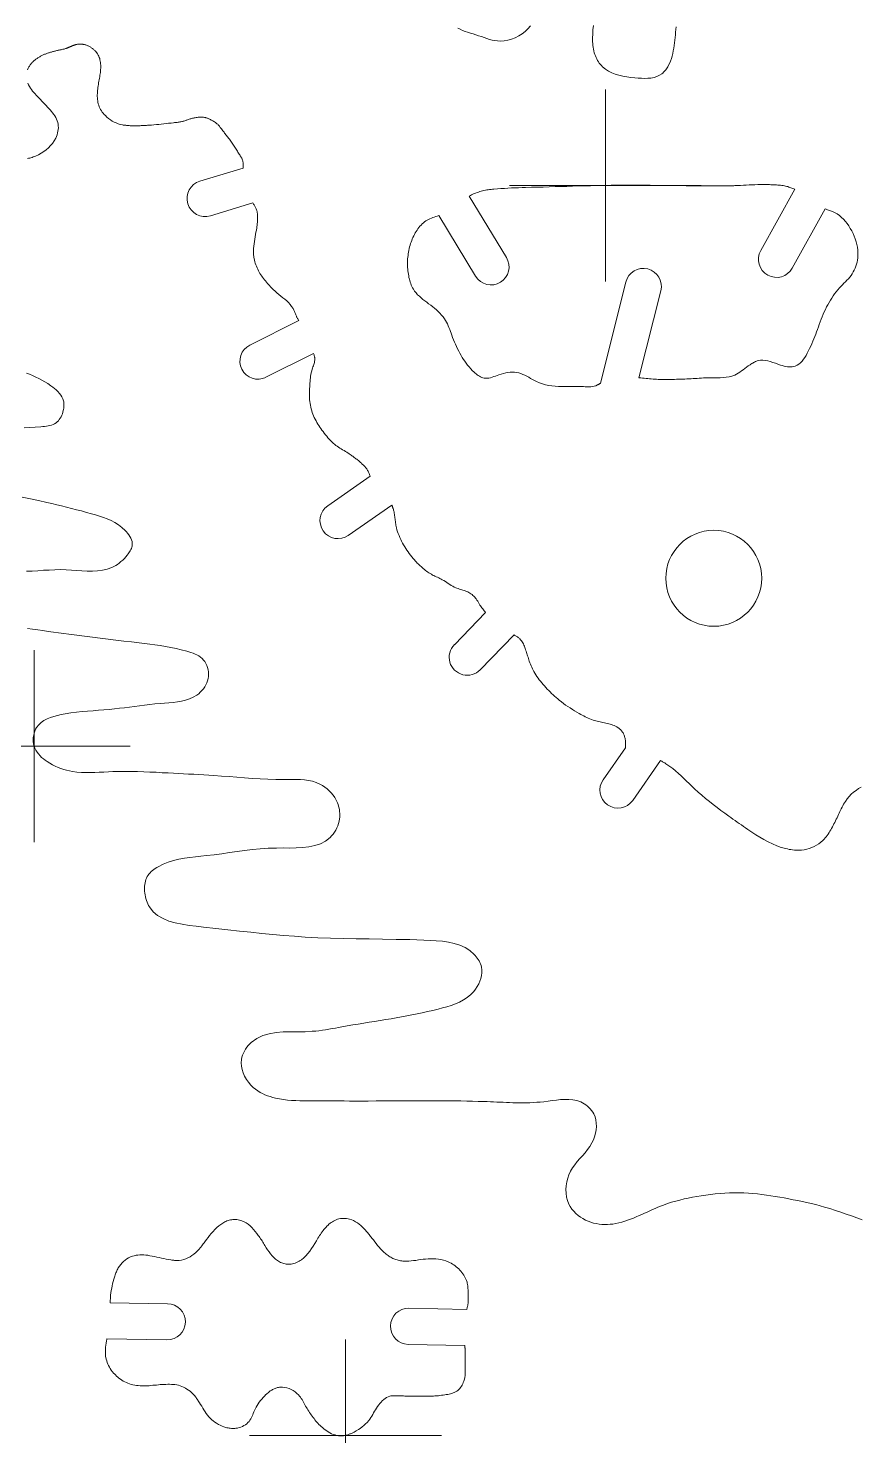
# Model space of a CAD drawing. Header units: millimetres. Extents: x -0.1 to 63, y 0 to 35.
# Drawn here: x 41.88 to 50.53, y 1.01 to 15.68 of the extents above; entities that cross this region are included whole.
import ezdxf

# ---------------------------------------------------------------- set-up
doc = ezdxf.new("R2010")
doc.units = ezdxf.units.MM
doc.header["$MEASUREMENT"] = 0
doc.header["$PDMODE"] = 2
for name, color, linetype, lineweight in [('layout2', 7, 'CONTINUOUS', 0), ('layout3', 7, 'CONTINUOUS', 0), ('screw', 7, 'CONTINUOUS', 0)]:
    doc.layers.add(name, color=color, linetype=linetype, lineweight=lineweight)

msp = doc.modelspace()

# ---------------------------------------------------------------- linework, layer by layer
at = {"layer": 'layout2', "color": 3, "linetype": 'CONTINUOUS'}
for p, q in [((43.666, 14.085), (44.115, 14.221)), ((43.775, 13.726), (44.218, 13.86)), ((44.186, 12.378), (44.696, 12.633)), ((44.354, 12.042), (44.851, 12.291)), ((44.998, 10.703), (45.442, 11.011)), ((45.212, 10.395), (45.666, 10.71)), ((46.318, 9.256), (46.644, 9.59)), ((46.586, 8.993), (46.941, 9.357)), ((47.869, 7.849), (48.101, 8.18)), ((48.177, 7.633), (48.468, 8.049))]:
    msp.add_line(p, q, dxfattribs=at)
for points in [[(47.11, 15.706), (47.085, 15.675), (47.057, 15.647), (47.025, 15.622), (46.99, 15.6), (46.953, 15.581), (46.915, 15.566), (46.876, 15.555), (46.837, 15.549), (46.798, 15.546), (46.769, 15.548), (46.741, 15.551), (46.712, 15.557), (46.684, 15.564), (46.656, 15.573), (46.628, 15.582), (46.6, 15.592), (46.571, 15.602), (46.541, 15.612), (46.513, 15.62), (46.485, 15.629), (46.456, 15.637), (46.429, 15.647), (46.402, 15.657), (46.377, 15.669), (46.354, 15.682)], [(48.629, 15.695), (48.627, 15.667), (48.624, 15.639), (48.622, 15.611), (48.619, 15.583), (48.616, 15.554), (48.613, 15.526), (48.609, 15.499), (48.605, 15.472), (48.6, 15.444), (48.595, 15.417), (48.588, 15.39), (48.58, 15.364), (48.571, 15.338), (48.56, 15.312), (48.548, 15.288), (48.542, 15.277), (48.535, 15.267), (48.529, 15.257), (48.522, 15.247), (48.514, 15.238), (48.506, 15.229), (48.498, 15.221), (48.49, 15.213), (48.481, 15.205), (48.456, 15.189), (48.428, 15.176), (48.399, 15.167), (48.367, 15.161), (48.335, 15.158), (48.302, 15.157), (48.268, 15.158), (48.233, 15.16), (48.199, 15.163), (48.156, 15.168), (48.114, 15.174), (48.073, 15.181), (48.033, 15.19), (47.995, 15.201), (47.958, 15.216), (47.924, 15.233), (47.892, 15.254), (47.863, 15.279), (47.851, 15.291), (47.84, 15.303), (47.829, 15.317), (47.82, 15.331), (47.811, 15.345), (47.802, 15.36), (47.795, 15.375), (47.788, 15.391), (47.782, 15.407), (47.776, 15.425), (47.771, 15.443), (47.767, 15.462), (47.764, 15.481), (47.762, 15.5), (47.76, 15.519), (47.759, 15.538), (47.759, 15.557), (47.759, 15.576), (47.76, 15.62), (47.763, 15.664), (47.768, 15.708)], [(44.218, 13.86), (44.222, 13.854), (44.226, 13.847), (44.231, 13.84), (44.235, 13.834), (44.238, 13.827), (44.242, 13.82), (44.246, 13.813), (44.249, 13.806), (44.252, 13.799), (44.255, 13.789), (44.258, 13.779), (44.261, 13.768), (44.263, 13.758), (44.265, 13.747), (44.266, 13.736), (44.267, 13.725), (44.267, 13.714), (44.267, 13.704), (44.267, 13.692), (44.267, 13.68), (44.266, 13.669), (44.265, 13.657), (44.264, 13.646), (44.263, 13.635), (44.262, 13.623), (44.26, 13.612), (44.258, 13.6), (44.255, 13.577), (44.25, 13.553), (44.246, 13.529), (44.242, 13.505), (44.238, 13.481), (44.234, 13.457), (44.231, 13.433), (44.228, 13.409), (44.226, 13.385), (44.225, 13.373), (44.225, 13.362), (44.225, 13.35), (44.225, 13.338), (44.225, 13.326), (44.226, 13.314), (44.227, 13.303), (44.229, 13.291), (44.231, 13.279), (44.234, 13.263), (44.238, 13.247), (44.243, 13.231), (44.248, 13.215), (44.254, 13.199), (44.261, 13.184), (44.268, 13.168), (44.276, 13.153), (44.284, 13.139), (44.292, 13.125), (44.301, 13.111), (44.31, 13.097), (44.319, 13.084), (44.329, 13.071), (44.339, 13.058), (44.349, 13.046), (44.359, 13.033), (44.369, 13.021), (44.379, 13.009), (44.39, 12.998), (44.4, 12.986), (44.411, 12.975), (44.422, 12.964), (44.433, 12.953), (44.445, 12.943), (44.456, 12.932), (44.468, 12.922), (44.489, 12.905), (44.51, 12.888), (44.53, 12.872), (44.551, 12.855), (44.571, 12.838), (44.589, 12.82), (44.607, 12.801), (44.622, 12.781), (44.636, 12.759), (44.64, 12.751), (44.644, 12.743), (44.647, 12.735), (44.651, 12.727), (44.654, 12.719), (44.658, 12.711), (44.661, 12.702), (44.665, 12.694), (44.668, 12.686), (44.671, 12.68), (44.674, 12.674), (44.677, 12.668), (44.68, 12.662), (44.683, 12.656), (44.687, 12.65), (44.69, 12.645), (44.693, 12.639), (44.696, 12.633)], [(44.851, 12.291), (44.853, 12.284), (44.855, 12.278), (44.856, 12.272), (44.858, 12.266), (44.859, 12.259), (44.861, 12.253), (44.862, 12.247), (44.862, 12.241), (44.863, 12.234), (44.862, 12.222), (44.861, 12.21), (44.859, 12.198), (44.856, 12.186), (44.852, 12.174), (44.848, 12.162), (44.844, 12.15), (44.84, 12.138), (44.836, 12.126), (44.831, 12.108), (44.826, 12.09), (44.823, 12.072), (44.82, 12.054), (44.818, 12.036), (44.816, 12.018), (44.814, 12), (44.813, 11.981), (44.812, 11.963), (44.81, 11.944), (44.809, 11.924), (44.808, 11.905), (44.808, 11.886), (44.808, 11.866), (44.808, 11.847), (44.808, 11.828), (44.809, 11.808), (44.811, 11.789), (44.814, 11.77), (44.817, 11.751), (44.821, 11.732), (44.825, 11.713), (44.831, 11.694), (44.837, 11.676), (44.843, 11.658), (44.85, 11.64), (44.858, 11.622), (44.867, 11.605), (44.876, 11.588), (44.885, 11.572), (44.895, 11.555), (44.905, 11.539), (44.916, 11.523), (44.927, 11.507), (44.938, 11.492), (44.95, 11.476), (44.962, 11.46), (44.974, 11.444), (44.987, 11.428), (45, 11.413), (45.013, 11.397), (45.027, 11.383), (45.041, 11.369), (45.056, 11.355), (45.071, 11.342), (45.084, 11.332), (45.097, 11.323), (45.111, 11.314), (45.125, 11.305), (45.139, 11.296), (45.153, 11.287), (45.168, 11.279), (45.182, 11.27), (45.196, 11.261), (45.205, 11.255), (45.214, 11.25), (45.223, 11.244), (45.232, 11.238), (45.241, 11.232), (45.249, 11.225), (45.258, 11.219), (45.267, 11.213), (45.275, 11.207), (45.284, 11.2), (45.292, 11.194), (45.3, 11.188), (45.308, 11.181), (45.317, 11.175), (45.325, 11.168), (45.333, 11.161), (45.341, 11.154), (45.349, 11.148), (45.355, 11.141), (45.362, 11.135), (45.369, 11.129), (45.375, 11.122), (45.381, 11.116), (45.388, 11.109), (45.393, 11.102), (45.399, 11.095), (45.404, 11.087), (45.409, 11.079), (45.414, 11.071), (45.418, 11.063), (45.423, 11.055), (45.427, 11.046), (45.431, 11.038), (45.434, 11.029), (45.438, 11.02), (45.442, 11.011)], [(45.666, 10.71), (45.668, 10.705), (45.67, 10.7), (45.672, 10.695), (45.674, 10.69), (45.676, 10.685), (45.678, 10.68), (45.68, 10.675), (45.682, 10.669), (45.683, 10.664), (45.685, 10.656), (45.687, 10.648), (45.689, 10.64), (45.691, 10.632), (45.692, 10.624), (45.693, 10.616), (45.694, 10.607), (45.695, 10.599), (45.696, 10.591), (45.698, 10.578), (45.7, 10.565), (45.701, 10.552), (45.703, 10.539), (45.705, 10.526), (45.707, 10.513), (45.709, 10.5), (45.712, 10.487), (45.715, 10.475), (45.72, 10.454), (45.726, 10.433), (45.733, 10.413), (45.741, 10.393), (45.75, 10.373), (45.759, 10.353), (45.768, 10.334), (45.779, 10.315), (45.789, 10.296), (45.8, 10.277), (45.811, 10.259), (45.823, 10.241), (45.835, 10.223), (45.848, 10.205), (45.86, 10.188), (45.874, 10.171), (45.887, 10.155), (45.901, 10.139), (45.909, 10.131), (45.916, 10.123), (45.924, 10.115), (45.931, 10.107), (45.939, 10.099), (45.947, 10.091), (45.955, 10.084), (45.963, 10.076), (45.971, 10.069), (45.982, 10.059), (45.994, 10.049), (46.005, 10.04), (46.017, 10.03), (46.029, 10.021), (46.041, 10.013), (46.053, 10.004), (46.066, 9.996), (46.079, 9.989), (46.091, 9.982), (46.104, 9.976), (46.116, 9.97), (46.129, 9.964), (46.142, 9.958), (46.155, 9.952), (46.167, 9.946), (46.18, 9.94), (46.192, 9.933), (46.208, 9.924), (46.224, 9.914), (46.239, 9.904), (46.254, 9.894), (46.27, 9.884), (46.285, 9.874), (46.301, 9.865), (46.317, 9.856), (46.333, 9.849), (46.345, 9.844), (46.357, 9.84), (46.37, 9.835), (46.382, 9.832), (46.395, 9.828), (46.407, 9.824), (46.42, 9.82), (46.432, 9.816), (46.444, 9.811), (46.457, 9.805), (46.468, 9.799), (46.48, 9.793), (46.491, 9.785), (46.502, 9.778), (46.512, 9.769), (46.522, 9.76), (46.531, 9.751), (46.539, 9.741), (46.544, 9.735), (46.548, 9.728), (46.553, 9.721), (46.557, 9.715), (46.561, 9.708), (46.565, 9.701), (46.569, 9.694), (46.573, 9.687), (46.577, 9.68), (46.583, 9.669), (46.59, 9.659), (46.598, 9.649), (46.605, 9.639), (46.613, 9.629), (46.621, 9.619), (46.628, 9.609), (46.636, 9.6), (46.644, 9.59)], [(46.941, 9.357), (46.948, 9.353), (46.955, 9.349), (46.962, 9.345), (46.969, 9.34), (46.976, 9.336), (46.983, 9.331), (46.989, 9.327), (46.995, 9.322), (47.001, 9.316), (47.009, 9.307), (47.017, 9.297), (47.024, 9.287), (47.031, 9.276), (47.037, 9.264), (47.042, 9.252), (47.048, 9.24), (47.052, 9.228), (47.057, 9.215), (47.061, 9.202), (47.065, 9.189), (47.07, 9.176), (47.074, 9.163), (47.078, 9.15), (47.082, 9.138), (47.086, 9.125), (47.09, 9.112), (47.094, 9.099), (47.099, 9.083), (47.105, 9.067), (47.111, 9.052), (47.118, 9.036), (47.124, 9.02), (47.131, 9.005), (47.139, 8.99), (47.147, 8.975), (47.155, 8.96), (47.166, 8.942), (47.178, 8.924), (47.19, 8.907), (47.202, 8.89), (47.216, 8.874), (47.229, 8.857), (47.243, 8.841), (47.257, 8.826), (47.272, 8.81), (47.286, 8.794), (47.301, 8.779), (47.317, 8.763), (47.332, 8.748), (47.348, 8.733), (47.363, 8.719), (47.379, 8.705), (47.396, 8.691), (47.412, 8.677), (47.434, 8.66), (47.456, 8.643), (47.478, 8.627), (47.501, 8.612), (47.524, 8.597), (47.548, 8.582), (47.571, 8.567), (47.595, 8.553), (47.619, 8.539), (47.635, 8.53), (47.651, 8.522), (47.666, 8.513), (47.682, 8.505), (47.698, 8.497), (47.714, 8.49), (47.73, 8.483), (47.747, 8.477), (47.764, 8.471), (47.778, 8.466), (47.793, 8.462), (47.807, 8.458), (47.822, 8.454), (47.837, 8.451), (47.852, 8.448), (47.867, 8.445), (47.883, 8.442), (47.898, 8.438), (47.913, 8.435), (47.928, 8.431), (47.942, 8.428), (47.957, 8.423), (47.971, 8.418), (47.985, 8.413), (47.999, 8.406), (48.012, 8.399), (48.025, 8.391), (48.031, 8.387), (48.036, 8.382), (48.042, 8.377), (48.048, 8.372), (48.053, 8.367), (48.058, 8.361), (48.063, 8.355), (48.067, 8.349), (48.071, 8.343), (48.076, 8.336), (48.08, 8.328), (48.084, 8.32), (48.088, 8.312), (48.091, 8.304), (48.093, 8.295), (48.096, 8.287), (48.098, 8.278), (48.099, 8.269), (48.101, 8.26), (48.102, 8.25), (48.103, 8.24), (48.103, 8.23), (48.103, 8.22), (48.103, 8.21), (48.103, 8.2), (48.102, 8.19), (48.101, 8.18)], [(50.569, 3.264), (50.513, 3.284), (50.458, 3.304), (50.402, 3.323), (50.346, 3.343), (50.289, 3.361), (50.233, 3.379), (50.176, 3.396), (50.13, 3.409), (50.084, 3.421), (50.037, 3.432), (49.991, 3.443), (49.944, 3.453), (49.897, 3.463), (49.85, 3.472), (49.803, 3.481), (49.756, 3.49), (49.71, 3.498), (49.663, 3.506), (49.617, 3.513), (49.57, 3.52), (49.524, 3.527), (49.477, 3.532), (49.43, 3.537), (49.383, 3.54), (49.336, 3.543), (49.287, 3.544), (49.237, 3.544), (49.187, 3.543), (49.137, 3.541), (49.087, 3.537), (49.038, 3.533), (48.988, 3.527), (48.938, 3.521), (48.889, 3.514), (48.844, 3.506), (48.8, 3.498), (48.756, 3.489), (48.712, 3.48), (48.668, 3.469), (48.625, 3.457), (48.582, 3.445), (48.539, 3.431), (48.497, 3.416), (48.468, 3.405), (48.44, 3.393), (48.411, 3.381), (48.383, 3.369), (48.355, 3.357), (48.327, 3.344), (48.299, 3.331), (48.271, 3.319), (48.243, 3.306), (48.213, 3.294), (48.184, 3.281), (48.154, 3.27), (48.124, 3.258), (48.094, 3.248), (48.064, 3.239), (48.033, 3.231), (48.002, 3.224), (47.971, 3.219), (47.942, 3.216), (47.913, 3.214), (47.884, 3.214), (47.855, 3.215), (47.826, 3.218), (47.797, 3.223), (47.769, 3.229), (47.741, 3.237), (47.713, 3.247), (47.685, 3.26), (47.658, 3.275), (47.631, 3.291), (47.607, 3.309), (47.583, 3.33), (47.562, 3.352), (47.543, 3.375), (47.526, 3.4), (47.512, 3.427), (47.497, 3.463), (47.488, 3.5), (47.482, 3.539), (47.481, 3.578), (47.483, 3.618), (47.49, 3.657), (47.499, 3.696), (47.512, 3.733), (47.529, 3.768), (47.55, 3.803), (47.573, 3.837), (47.599, 3.869), (47.626, 3.9), (47.654, 3.93), (47.681, 3.962), (47.707, 3.994), (47.731, 4.028), (47.752, 4.064), (47.767, 4.096), (47.779, 4.129), (47.789, 4.164), (47.795, 4.199), (47.798, 4.234), (47.797, 4.269), (47.793, 4.303), (47.784, 4.336), (47.771, 4.367), (47.76, 4.385), (47.749, 4.402), (47.735, 4.418), (47.721, 4.433), (47.705, 4.447), (47.689, 4.46), (47.671, 4.471), (47.653, 4.482), (47.635, 4.491), (47.595, 4.505), (47.554, 4.513), (47.512, 4.518), (47.47, 4.518), (47.426, 4.515), (47.383, 4.511), (47.339, 4.505), (47.295, 4.499), (47.251, 4.493), (47.214, 4.49), (47.178, 4.487), (47.142, 4.484), (47.106, 4.483), (47.07, 4.482), (47.034, 4.482), (46.998, 4.482), (46.962, 4.483), (46.926, 4.483), (46.893, 4.484), (46.86, 4.485), (46.827, 4.487), (46.794, 4.488), (46.76, 4.489), (46.727, 4.491), (46.694, 4.492), (46.66, 4.494), (46.627, 4.495), (46.567, 4.497), (46.507, 4.498), (46.447, 4.5), (46.387, 4.501), (46.327, 4.501), (46.267, 4.502), (46.207, 4.502), (46.147, 4.502), (46.086, 4.503), (46.003, 4.502), (45.92, 4.502), (45.836, 4.502), (45.753, 4.502), (45.669, 4.501), (45.586, 4.501), (45.502, 4.501), (45.419, 4.5), (45.335, 4.5), (45.28, 4.5), (45.224, 4.5), (45.169, 4.501), (45.114, 4.501), (45.058, 4.501), (45.003, 4.501), (44.947, 4.501), (44.891, 4.501), (44.836, 4.502), (44.793, 4.502), (44.75, 4.502), (44.707, 4.503), (44.665, 4.505), (44.622, 4.507), (44.58, 4.511), (44.537, 4.516), (44.495, 4.523), (44.454, 4.531), (44.426, 4.538), (44.398, 4.546), (44.371, 4.555), (44.344, 4.566), (44.318, 4.578), (44.293, 4.591), (44.268, 4.606), (44.244, 4.623), (44.222, 4.642), (44.196, 4.667), (44.171, 4.696), (44.15, 4.726), (44.131, 4.759), (44.116, 4.793), (44.105, 4.828), (44.098, 4.863), (44.096, 4.899), (44.099, 4.934), (44.103, 4.957), (44.11, 4.979), (44.119, 5), (44.129, 5.021), (44.141, 5.041), (44.154, 5.061), (44.169, 5.079), (44.185, 5.096), (44.201, 5.112), (44.258, 5.153), (44.32, 5.182), (44.388, 5.202), (44.459, 5.214), (44.533, 5.22), (44.609, 5.222), (44.686, 5.223), (44.762, 5.223), (44.837, 5.227), (44.873, 5.23), (44.907, 5.233), (44.942, 5.238), (44.976, 5.243), (45.01, 5.249), (45.044, 5.255), (45.078, 5.261), (45.111, 5.267), (45.145, 5.273), (45.201, 5.283), (45.258, 5.293), (45.315, 5.303), (45.373, 5.312), (45.43, 5.321), (45.487, 5.33), (45.545, 5.339), (45.602, 5.349), (45.659, 5.358), (45.713, 5.368), (45.767, 5.377), (45.822, 5.387), (45.876, 5.398), (45.93, 5.409), (45.984, 5.42), (46.039, 5.432), (46.094, 5.445), (46.149, 5.459), (46.195, 5.47), (46.241, 5.483), (46.286, 5.497), (46.33, 5.514), (46.373, 5.532), (46.414, 5.554), (46.453, 5.58), (46.488, 5.609), (46.521, 5.643), (46.54, 5.667), (46.557, 5.693), (46.572, 5.72), (46.584, 5.749), (46.594, 5.778), (46.601, 5.807), (46.604, 5.837), (46.604, 5.867), (46.6, 5.896), (46.596, 5.913), (46.59, 5.929), (46.583, 5.945), (46.575, 5.96), (46.567, 5.975), (46.557, 5.99), (46.546, 6.004), (46.535, 6.017), (46.524, 6.029), (46.479, 6.069), (46.429, 6.1), (46.375, 6.125), (46.317, 6.143), (46.256, 6.156), (46.194, 6.165), (46.13, 6.171), (46.065, 6.175), (45.999, 6.178), (45.853, 6.182), (45.71, 6.185), (45.569, 6.187), (45.431, 6.189), (45.294, 6.191), (45.159, 6.194), (45.026, 6.197), (44.894, 6.202), (44.763, 6.209), (44.651, 6.217), (44.538, 6.226), (44.425, 6.236), (44.311, 6.247), (44.195, 6.259), (44.077, 6.272), (43.956, 6.286), (43.831, 6.3), (43.702, 6.313), (43.628, 6.321), (43.553, 6.33), (43.48, 6.342), (43.409, 6.357), (43.342, 6.376), (43.281, 6.401), (43.225, 6.433), (43.178, 6.473), (43.14, 6.523), (43.13, 6.539), (43.122, 6.555), (43.115, 6.573), (43.108, 6.591), (43.103, 6.61), (43.098, 6.629), (43.094, 6.648), (43.091, 6.668), (43.089, 6.687), (43.088, 6.705), (43.088, 6.723), (43.089, 6.74), (43.091, 6.758), (43.094, 6.775), (43.097, 6.792), (43.102, 6.808), (43.109, 6.824), (43.116, 6.839), (43.125, 6.853), (43.135, 6.866), (43.147, 6.879), (43.159, 6.891), (43.172, 6.902), (43.186, 6.913), (43.2, 6.923), (43.215, 6.933), (43.23, 6.942), (43.282, 6.968), (43.336, 6.99), (43.391, 7.007), (43.447, 7.02), (43.504, 7.031), (43.562, 7.039), (43.62, 7.045), (43.677, 7.051), (43.735, 7.058), (43.815, 7.067), (43.894, 7.078), (43.973, 7.089), (44.053, 7.1), (44.132, 7.111), (44.213, 7.12), (44.294, 7.128), (44.378, 7.134), (44.464, 7.137), (44.532, 7.138), (44.601, 7.137), (44.669, 7.138), (44.736, 7.142), (44.802, 7.149), (44.864, 7.162), (44.922, 7.181), (44.975, 7.209), (45.023, 7.247), (45.039, 7.264), (45.055, 7.283), (45.069, 7.303), (45.081, 7.324), (45.093, 7.346), (45.102, 7.369), (45.11, 7.392), (45.117, 7.416), (45.121, 7.441), (45.123, 7.46), (45.124, 7.479), (45.124, 7.498), (45.122, 7.517), (45.12, 7.535), (45.116, 7.554), (45.111, 7.573), (45.106, 7.591), (45.099, 7.609), (45.086, 7.636), (45.071, 7.662), (45.054, 7.687), (45.035, 7.711), (45.014, 7.733), (44.991, 7.754), (44.967, 7.772), (44.943, 7.789), (44.917, 7.803), (44.878, 7.82), (44.839, 7.832), (44.798, 7.841), (44.756, 7.847), (44.714, 7.85), (44.671, 7.852), (44.627, 7.852), (44.584, 7.852), (44.54, 7.851), (44.457, 7.852), (44.375, 7.854), (44.294, 7.858), (44.213, 7.863), (44.132, 7.868), (44.052, 7.874), (43.972, 7.881), (43.892, 7.887), (43.812, 7.893), (43.759, 7.896), (43.706, 7.899), (43.654, 7.902), (43.601, 7.905), (43.548, 7.908), (43.495, 7.911), (43.442, 7.913), (43.389, 7.916), (43.336, 7.919), (43.272, 7.922), (43.208, 7.926), (43.144, 7.929), (43.08, 7.931), (43.016, 7.934), (42.952, 7.935), (42.888, 7.936), (42.823, 7.935), (42.759, 7.933), (42.712, 7.931), (42.665, 7.929), (42.617, 7.926), (42.57, 7.924), (42.523, 7.923), (42.477, 7.923), (42.43, 7.924), (42.384, 7.928), (42.337, 7.934), (42.307, 7.94), (42.276, 7.947), (42.246, 7.956), (42.216, 7.965), (42.187, 7.977), (42.158, 7.989), (42.129, 8.004), (42.101, 8.02), (42.074, 8.037), (42.054, 8.051), (42.035, 8.066), (42.016, 8.082), (41.999, 8.099), (41.983, 8.117), (41.968, 8.136), (41.956, 8.156), (41.945, 8.177), (41.937, 8.199)], [(48.468, 8.049), (48.479, 8.043), (48.489, 8.036), (48.5, 8.029), (48.511, 8.023), (48.521, 8.016), (48.532, 8.009), (48.542, 8.002), (48.553, 7.995), (48.563, 7.988), (48.594, 7.964), (48.624, 7.94), (48.653, 7.915), (48.682, 7.889), (48.71, 7.862), (48.738, 7.835), (48.766, 7.808), (48.794, 7.781), (48.822, 7.754), (48.86, 7.72), (48.898, 7.687), (48.937, 7.654), (48.976, 7.622), (49.016, 7.591), (49.056, 7.56), (49.097, 7.529), (49.138, 7.499), (49.179, 7.47), (49.2, 7.454), (49.222, 7.438), (49.244, 7.423), (49.266, 7.407), (49.288, 7.392), (49.31, 7.377), (49.332, 7.361), (49.354, 7.346), (49.376, 7.331), (49.418, 7.303), (49.459, 7.276), (49.502, 7.25), (49.545, 7.225), (49.589, 7.202), (49.633, 7.18), (49.679, 7.161), (49.725, 7.144), (49.772, 7.131), (49.79, 7.127), (49.808, 7.123), (49.826, 7.12), (49.844, 7.117), (49.863, 7.115), (49.881, 7.114), (49.899, 7.114), (49.918, 7.114), (49.936, 7.115), (49.963, 7.119), (49.991, 7.125), (50.017, 7.132), (50.043, 7.142), (50.069, 7.154), (50.093, 7.167), (50.117, 7.182), (50.139, 7.199), (50.159, 7.217), (50.171, 7.229), (50.183, 7.242), (50.194, 7.255), (50.204, 7.268), (50.214, 7.282), (50.223, 7.297), (50.233, 7.311), (50.241, 7.326), (50.25, 7.341), (50.258, 7.357), (50.267, 7.372), (50.275, 7.388), (50.283, 7.404), (50.291, 7.42), (50.299, 7.436), (50.307, 7.452), (50.314, 7.468), (50.321, 7.485), (50.329, 7.5), (50.336, 7.516), (50.343, 7.532), (50.351, 7.547), (50.359, 7.563), (50.367, 7.578), (50.375, 7.593), (50.384, 7.608), (50.394, 7.623), (50.412, 7.649), (50.433, 7.674), (50.455, 7.697), (50.479, 7.719), (50.505, 7.738), (50.532, 7.756), (50.559, 7.77)]]:
    msp.add_lwpolyline(points, dxfattribs=at)
at = {"layer": 'layout2', "color": 6, "linetype": 'CONTINUOUS'}
for points in [[(41.869, 15.246), (41.876, 15.262), (41.883, 15.277), (41.888, 15.285), (41.892, 15.292), (41.897, 15.299), (41.902, 15.305), (41.908, 15.312), (41.914, 15.318), (41.919, 15.324), (41.925, 15.33), (41.932, 15.336), (41.938, 15.342), (41.944, 15.347), (41.95, 15.352), (41.956, 15.357), (41.963, 15.362), (41.969, 15.366), (41.976, 15.371), (41.982, 15.375), (41.989, 15.379), (41.996, 15.383), (42.003, 15.387), (42.011, 15.391), (42.018, 15.395), (42.025, 15.398), (42.032, 15.401), (42.04, 15.405), (42.047, 15.408), (42.055, 15.411), (42.063, 15.414), (42.07, 15.416), (42.078, 15.419), (42.086, 15.422), (42.094, 15.424), (42.102, 15.427), (42.11, 15.429), (42.117, 15.431), (42.125, 15.434), (42.133, 15.436), (42.141, 15.438), (42.149, 15.44), (42.157, 15.442), (42.165, 15.444), (42.173, 15.446), (42.181, 15.448), (42.189, 15.45), (42.197, 15.452), (42.205, 15.453), (42.212, 15.455), (42.22, 15.456), (42.228, 15.458), (42.236, 15.46), (42.244, 15.461), (42.251, 15.463), (42.259, 15.466), (42.266, 15.468), (42.269, 15.469), (42.272, 15.47), (42.275, 15.471), (42.278, 15.472), (42.281, 15.473), (42.284, 15.474), (42.287, 15.476), (42.289, 15.477), (42.292, 15.478), (42.295, 15.479), (42.298, 15.481), (42.301, 15.482), (42.305, 15.483), (42.308, 15.484), (42.311, 15.486), (42.314, 15.487), (42.317, 15.488), (42.32, 15.49), (42.323, 15.491), (42.326, 15.492), (42.329, 15.494), (42.332, 15.495), (42.335, 15.496), (42.339, 15.497), (42.342, 15.499), (42.345, 15.5), (42.348, 15.501), (42.351, 15.502), (42.354, 15.503), (42.358, 15.504), (42.361, 15.505), (42.364, 15.506), (42.367, 15.507), (42.37, 15.508), (42.374, 15.509), (42.377, 15.51), (42.383, 15.511), (42.39, 15.512), (42.396, 15.513), (42.402, 15.513), (42.409, 15.514), (42.415, 15.514), (42.421, 15.514), (42.428, 15.513), (42.434, 15.513), (42.437, 15.513), (42.441, 15.512), (42.444, 15.512), (42.447, 15.512), (42.45, 15.511), (42.453, 15.511), (42.457, 15.511), (42.46, 15.51), (42.463, 15.509), (42.47, 15.508), (42.476, 15.506), (42.483, 15.504), (42.49, 15.501), (42.496, 15.498), (42.502, 15.495), (42.509, 15.492), (42.515, 15.488), (42.521, 15.485), (42.527, 15.481), (42.533, 15.477), (42.539, 15.473), (42.545, 15.469), (42.55, 15.464), (42.556, 15.46), (42.561, 15.455), (42.566, 15.45), (42.572, 15.445), (42.574, 15.443), (42.576, 15.441), (42.578, 15.438), (42.581, 15.436), (42.583, 15.434), (42.585, 15.431), (42.587, 15.428), (42.589, 15.426), (42.591, 15.423), (42.599, 15.412), (42.605, 15.4), (42.611, 15.388), (42.616, 15.376), (42.621, 15.363), (42.624, 15.349), (42.627, 15.336), (42.63, 15.322), (42.631, 15.309), (42.632, 15.294), (42.632, 15.278), (42.632, 15.263), (42.631, 15.248), (42.629, 15.234), (42.628, 15.219), (42.626, 15.204), (42.623, 15.189), (42.621, 15.174), (42.618, 15.158), (42.615, 15.143), (42.613, 15.127), (42.61, 15.111), (42.608, 15.095), (42.605, 15.079), (42.603, 15.063), (42.601, 15.048), (42.599, 15.031), (42.598, 15.016), (42.597, 15), (42.596, 14.985), (42.596, 14.969), (42.597, 14.953), (42.598, 14.938), (42.6, 14.923), (42.602, 14.908), (42.606, 14.893), (42.611, 14.877), (42.616, 14.862), (42.623, 14.848), (42.631, 14.834), (42.639, 14.82), (42.648, 14.806), (42.658, 14.793), (42.668, 14.781), (42.68, 14.769), (42.696, 14.753), (42.714, 14.739), (42.733, 14.725), (42.752, 14.713), (42.772, 14.702), (42.793, 14.693), (42.815, 14.685), (42.836, 14.678), (42.858, 14.673), (42.867, 14.671), (42.876, 14.67), (42.884, 14.669), (42.893, 14.668), (42.902, 14.667), (42.911, 14.666), (42.919, 14.665), (42.928, 14.665), (42.937, 14.664), (42.948, 14.664), (42.96, 14.664), (42.972, 14.664), (42.983, 14.663), (42.995, 14.664), (43.007, 14.664), (43.018, 14.664), (43.03, 14.664), (43.042, 14.664), (43.055, 14.665), (43.068, 14.665), (43.082, 14.666), (43.095, 14.667), (43.108, 14.667), (43.121, 14.668), (43.135, 14.669), (43.148, 14.67), (43.161, 14.671), (43.187, 14.673), (43.212, 14.676), (43.238, 14.678), (43.263, 14.681), (43.289, 14.683), (43.315, 14.686), (43.34, 14.689), (43.366, 14.692), (43.391, 14.695), (43.401, 14.696), (43.41, 14.697), (43.42, 14.698), (43.429, 14.699), (43.439, 14.7), (43.448, 14.701), (43.457, 14.703), (43.467, 14.705), (43.476, 14.707), (43.484, 14.709), (43.492, 14.711), (43.499, 14.713), (43.507, 14.716), (43.515, 14.718), (43.523, 14.721), (43.53, 14.723), (43.538, 14.726), (43.546, 14.728), (43.555, 14.731), (43.563, 14.734), (43.572, 14.736), (43.581, 14.739), (43.589, 14.741), (43.598, 14.743), (43.607, 14.745), (43.616, 14.747), (43.625, 14.749), (43.636, 14.75), (43.647, 14.752), (43.658, 14.753), (43.669, 14.754), (43.68, 14.754), (43.691, 14.753), (43.702, 14.752), (43.712, 14.751), (43.723, 14.749), (43.729, 14.747), (43.735, 14.745), (43.741, 14.743), (43.746, 14.741), (43.752, 14.738), (43.758, 14.736), (43.764, 14.733), (43.769, 14.731), (43.775, 14.728), (43.784, 14.723), (43.793, 14.719), (43.802, 14.714), (43.811, 14.709), (43.819, 14.703), (43.828, 14.698), (43.836, 14.692), (43.843, 14.685), (43.851, 14.679), (43.855, 14.674), (43.86, 14.669), (43.865, 14.663), (43.869, 14.658), (43.873, 14.652), (43.878, 14.647), (43.882, 14.641), (43.886, 14.635), (43.89, 14.63), (43.897, 14.621), (43.903, 14.612), (43.91, 14.604), (43.917, 14.595), (43.923, 14.587), (43.93, 14.578), (43.937, 14.57), (43.943, 14.561), (43.95, 14.553), (43.958, 14.543), (43.965, 14.533), (43.973, 14.523), (43.98, 14.513), (43.988, 14.502), (43.995, 14.492), (44.002, 14.482), (44.009, 14.472), (44.016, 14.461), (44.023, 14.451), (44.03, 14.441), (44.036, 14.431), (44.043, 14.42), (44.049, 14.41), (44.056, 14.4), (44.062, 14.389), (44.069, 14.379), (44.076, 14.368), (44.081, 14.36), (44.086, 14.351), (44.092, 14.342), (44.097, 14.333), (44.101, 14.324), (44.106, 14.315), (44.109, 14.306), (44.112, 14.297), (44.114, 14.287), (44.116, 14.28), (44.116, 14.273), (44.117, 14.266), (44.117, 14.258), (44.117, 14.251), (44.116, 14.243), (44.116, 14.236), (44.115, 14.228), (44.115, 14.221)], [(41.867, 14.321), (41.88, 14.324), (41.892, 14.327), (41.904, 14.33), (41.917, 14.334), (41.929, 14.338), (41.941, 14.343), (41.953, 14.348), (41.982, 14.361), (42.01, 14.377), (42.038, 14.394), (42.063, 14.413), (42.088, 14.433), (42.11, 14.456), (42.13, 14.48), (42.148, 14.507), (42.163, 14.535), (42.171, 14.552), (42.177, 14.57), (42.182, 14.588), (42.186, 14.606), (42.189, 14.624), (42.19, 14.643), (42.189, 14.661), (42.188, 14.679), (42.184, 14.696), (42.179, 14.715), (42.171, 14.732), (42.163, 14.749), (42.153, 14.766), (42.142, 14.782), (42.13, 14.798), (42.117, 14.813), (42.104, 14.828), (42.091, 14.843), (42.077, 14.858), (42.062, 14.874), (42.048, 14.89), (42.033, 14.905), (42.019, 14.92), (42.004, 14.936), (41.989, 14.951), (41.975, 14.966), (41.96, 14.982), (41.947, 14.996), (41.934, 15.011), (41.922, 15.025), (41.91, 15.041), (41.899, 15.056), (41.889, 15.072), (41.88, 15.089), (41.872, 15.106)], [(41.833, 11.517), (41.891, 11.52), (41.949, 11.523), (42.009, 11.527), (42.028, 11.529), (42.047, 11.53), (42.065, 11.532), (42.084, 11.535), (42.102, 11.539), (42.119, 11.544), (42.136, 11.55), (42.151, 11.557), (42.166, 11.566), (42.179, 11.577), (42.19, 11.588), (42.2, 11.601), (42.21, 11.615), (42.218, 11.631), (42.226, 11.646), (42.232, 11.663), (42.237, 11.68), (42.242, 11.697), (42.244, 11.708), (42.246, 11.719), (42.247, 11.731), (42.248, 11.742), (42.249, 11.753), (42.248, 11.764), (42.248, 11.775), (42.246, 11.785), (42.244, 11.796), (42.237, 11.817), (42.228, 11.838), (42.216, 11.857), (42.201, 11.875), (42.186, 11.893), (42.168, 11.91), (42.15, 11.926), (42.131, 11.941), (42.111, 11.955), (42.08, 11.976), (42.049, 11.995), (42.018, 12.013), (41.986, 12.03), (41.954, 12.045), (41.922, 12.06), (41.89, 12.074), (41.857, 12.087)], [(41.858, 10.021), (41.918, 10.023), (41.977, 10.027), (42.035, 10.031), (42.094, 10.034), (42.152, 10.037), (42.212, 10.038), (42.272, 10.037), (42.326, 10.034), (42.381, 10.03), (42.436, 10.026), (42.491, 10.023), (42.545, 10.023), (42.598, 10.025), (42.65, 10.031), (42.7, 10.042), (42.748, 10.06), (42.768, 10.07), (42.788, 10.081), (42.807, 10.093), (42.825, 10.107), (42.843, 10.121), (42.861, 10.137), (42.878, 10.154), (42.894, 10.172), (42.909, 10.19), (42.918, 10.201), (42.926, 10.212), (42.933, 10.224), (42.94, 10.235), (42.947, 10.247), (42.952, 10.259), (42.956, 10.271), (42.959, 10.283), (42.961, 10.296), (42.96, 10.314), (42.958, 10.331), (42.952, 10.349), (42.945, 10.366), (42.935, 10.384), (42.924, 10.4), (42.912, 10.417), (42.899, 10.432), (42.885, 10.447), (42.851, 10.478), (42.816, 10.505), (42.778, 10.528), (42.74, 10.549), (42.7, 10.566), (42.66, 10.582), (42.618, 10.596), (42.577, 10.608), (42.535, 10.62), (42.483, 10.635), (42.431, 10.649), (42.38, 10.662), (42.328, 10.676), (42.276, 10.689), (42.224, 10.702), (42.173, 10.714), (42.121, 10.727), (42.069, 10.738), (41.984, 10.757), (41.899, 10.776), (41.813, 10.794)], [(41.937, 8.199), (41.937, 8.2), (41.937, 8.2), (41.937, 8.201), (41.937, 8.201), (41.937, 8.201), (41.937, 8.202), (41.936, 8.202), (41.936, 8.202), (41.936, 8.203), (41.931, 8.224), (41.929, 8.246), (41.928, 8.268), (41.929, 8.29), (41.933, 8.312), (41.938, 8.333), (41.945, 8.354), (41.953, 8.374), (41.964, 8.393), (41.985, 8.421), (42.011, 8.445), (42.04, 8.466), (42.073, 8.483), (42.107, 8.497), (42.144, 8.509), (42.182, 8.519), (42.221, 8.527), (42.26, 8.535), (42.32, 8.544), (42.379, 8.552), (42.438, 8.558), (42.495, 8.563), (42.552, 8.568), (42.608, 8.572), (42.664, 8.577), (42.72, 8.582), (42.776, 8.587), (42.827, 8.593), (42.879, 8.599), (42.931, 8.606), (42.984, 8.613), (43.036, 8.62), (43.089, 8.627), (43.143, 8.633), (43.197, 8.639), (43.252, 8.644), (43.297, 8.647), (43.342, 8.65), (43.387, 8.654), (43.431, 8.66), (43.475, 8.667), (43.517, 8.677), (43.558, 8.691), (43.597, 8.709), (43.634, 8.731), (43.653, 8.745), (43.67, 8.761), (43.687, 8.778), (43.702, 8.796), (43.716, 8.815), (43.728, 8.836), (43.738, 8.857), (43.746, 8.88), (43.752, 8.903), (43.755, 8.926), (43.756, 8.949), (43.755, 8.972), (43.751, 8.995), (43.746, 9.017), (43.738, 9.039), (43.729, 9.059), (43.718, 9.079), (43.704, 9.096), (43.689, 9.112), (43.673, 9.126), (43.654, 9.138), (43.635, 9.149), (43.615, 9.158), (43.594, 9.167), (43.572, 9.174), (43.55, 9.181), (43.528, 9.188), (43.472, 9.203), (43.417, 9.216), (43.362, 9.227), (43.307, 9.238), (43.252, 9.247), (43.197, 9.255), (43.143, 9.262), (43.088, 9.269), (43.033, 9.275), (42.952, 9.285), (42.871, 9.294), (42.79, 9.304), (42.708, 9.314), (42.626, 9.323), (42.545, 9.333), (42.463, 9.343), (42.382, 9.354), (42.301, 9.365), (42.247, 9.372), (42.192, 9.38), (42.138, 9.388), (42.084, 9.395), (42.03, 9.403), (41.976, 9.411), (41.921, 9.418), (41.867, 9.426)]]:
    msp.add_lwpolyline(points, dxfattribs=at)
at = {"layer": 'layout2', "color": 3, "linetype": 'CONTINUOUS'}
for centre, start, end in [((43.72, 13.906), 106.8438, 286.8438), ((44.27, 12.21), 116.5651, 296.5651), ((45.105, 10.549), 124.8085, 304.8085), ((46.452, 9.125), 135.6095, 315.6095), ((48.023, 7.741), 145.008, 325.008)]:
    msp.add_arc(centre, 0.188, start, end, dxfattribs=at)
at = {"layer": 'layout2', "color": 6, "linetype": 'CONTINUOUS'}
msp.add_point((41.937, 8.199), dxfattribs=at)
at = {"layer": 'layout3', "color": 4, "linetype": 'CONTINUOUS'}
for p, q in [((49.512, 13.363), (49.868, 14.001)), ((46.861, 13.291), (46.471, 13.931)), ((49.84, 13.18), (50.183, 13.796)), ((46.54, 13.095), (46.155, 13.728)), ((48.106, 13.035), (47.841, 11.981)), ((48.47, 12.944), (48.242, 12.037))]:
    msp.add_line(p, q, dxfattribs=at)
at = {"layer": 'layout3', "color": 3, "linetype": 'CONTINUOUS'}
for p, q in [((43.329, 2.387), (42.73, 2.399)), ((46.447, 2.329), (45.844, 2.341)), ((43.322, 2.012), (42.696, 2.024)), ((46.426, 1.954), (45.837, 1.965))]:
    msp.add_line(p, q, dxfattribs=at)
at = {"layer": 'layout3', "color": 4, "linetype": 'CONTINUOUS'}
for points in [[(46.471, 13.931), (46.485, 13.937), (46.498, 13.944), (46.512, 13.95), (46.526, 13.956), (46.54, 13.962), (46.555, 13.968), (46.569, 13.973), (46.583, 13.978), (46.598, 13.982), (46.612, 13.986), (46.626, 13.989), (46.641, 13.992), (46.655, 13.995), (46.67, 13.997), (46.685, 13.999), (46.7, 14), (46.714, 14.002), (46.729, 14.003), (46.766, 14.006), (46.803, 14.009), (46.84, 14.011), (46.877, 14.013), (46.914, 14.015), (46.95, 14.016), (46.987, 14.018), (47.024, 14.019), (47.061, 14.02), (47.122, 14.022), (47.183, 14.024), (47.245, 14.025), (47.306, 14.027), (47.367, 14.029), (47.429, 14.031), (47.49, 14.032), (47.551, 14.034), (47.613, 14.036), (47.644, 14.036), (47.675, 14.037), (47.706, 14.038), (47.737, 14.039), (47.768, 14.04), (47.799, 14.04), (47.83, 14.041), (47.861, 14.042), (47.892, 14.042)], [(50.183, 13.796), (50.195, 13.793), (50.206, 13.789), (50.217, 13.785), (50.228, 13.781), (50.239, 13.777), (50.25, 13.773), (50.261, 13.769), (50.272, 13.764), (50.282, 13.759), (50.307, 13.744), (50.331, 13.728), (50.353, 13.709), (50.374, 13.689), (50.394, 13.667), (50.412, 13.644), (50.429, 13.619), (50.445, 13.594), (50.46, 13.568), (50.474, 13.54), (50.486, 13.512), (50.497, 13.484), (50.506, 13.455), (50.513, 13.426), (50.519, 13.397), (50.523, 13.367), (50.524, 13.337), (50.524, 13.308), (50.522, 13.286), (50.519, 13.264), (50.515, 13.243), (50.509, 13.221), (50.503, 13.2), (50.495, 13.18), (50.486, 13.16), (50.476, 13.141), (50.465, 13.122), (50.453, 13.104), (50.439, 13.087), (50.425, 13.07), (50.41, 13.054), (50.395, 13.038), (50.379, 13.022), (50.363, 13.006), (50.348, 12.99), (50.332, 12.974), (50.315, 12.954), (50.298, 12.933), (50.281, 12.912), (50.266, 12.89), (50.251, 12.868), (50.237, 12.846), (50.223, 12.822), (50.21, 12.799), (50.198, 12.775), (50.185, 12.75), (50.174, 12.724), (50.163, 12.699), (50.152, 12.673), (50.141, 12.647), (50.131, 12.62), (50.122, 12.594), (50.112, 12.568), (50.103, 12.542), (50.093, 12.517), (50.084, 12.492), (50.074, 12.467), (50.065, 12.442), (50.054, 12.417), (50.044, 12.392), (50.032, 12.366), (50.02, 12.341), (50.007, 12.315), (49.996, 12.293), (49.984, 12.271), (49.971, 12.25), (49.957, 12.23), (49.942, 12.211), (49.926, 12.194), (49.909, 12.18), (49.891, 12.168), (49.871, 12.159), (49.856, 12.154), (49.84, 12.152), (49.824, 12.151), (49.807, 12.151), (49.789, 12.153), (49.772, 12.156), (49.754, 12.159), (49.736, 12.164), (49.719, 12.169), (49.691, 12.178), (49.664, 12.188), (49.638, 12.197), (49.611, 12.206), (49.585, 12.213), (49.56, 12.218), (49.535, 12.221), (49.51, 12.221), (49.485, 12.216), (49.475, 12.214), (49.466, 12.21), (49.456, 12.206), (49.447, 12.201), (49.437, 12.196), (49.428, 12.191), (49.419, 12.185), (49.409, 12.179), (49.4, 12.173), (49.382, 12.16), (49.364, 12.147), (49.347, 12.134), (49.33, 12.121), (49.312, 12.108), (49.295, 12.096), (49.277, 12.084), (49.258, 12.074), (49.24, 12.065), (49.211, 12.055), (49.182, 12.047), (49.151, 12.042), (49.12, 12.039), (49.088, 12.037), (49.056, 12.036), (49.023, 12.036), (48.991, 12.036), (48.959, 12.036), (48.937, 12.035), (48.915, 12.035), (48.893, 12.034), (48.871, 12.032), (48.85, 12.031), (48.828, 12.03), (48.807, 12.028), (48.785, 12.027), (48.764, 12.026), (48.742, 12.025), (48.721, 12.024), (48.699, 12.023), (48.678, 12.022), (48.657, 12.022), (48.635, 12.022), (48.614, 12.021), (48.592, 12.021), (48.571, 12.021), (48.552, 12.021), (48.534, 12.02), (48.516, 12.02), (48.498, 12.02), (48.48, 12.021), (48.462, 12.021), (48.444, 12.021), (48.426, 12.022), (48.408, 12.023), (48.39, 12.024), (48.371, 12.025), (48.353, 12.027), (48.334, 12.028), (48.316, 12.03), (48.297, 12.032), (48.279, 12.034), (48.261, 12.035), (48.242, 12.037)], [(47.841, 11.981), (47.838, 11.979), (47.834, 11.977), (47.831, 11.974), (47.828, 11.972), (47.824, 11.97), (47.821, 11.968), (47.817, 11.966), (47.814, 11.964), (47.81, 11.962), (47.794, 11.955), (47.776, 11.949), (47.758, 11.946), (47.74, 11.944), (47.721, 11.943), (47.702, 11.943), (47.683, 11.944), (47.664, 11.945), (47.645, 11.946), (47.625, 11.946), (47.605, 11.946), (47.585, 11.946), (47.566, 11.946), (47.546, 11.946), (47.527, 11.945), (47.507, 11.945), (47.488, 11.945), (47.468, 11.945), (47.435, 11.945), (47.402, 11.946), (47.368, 11.949), (47.335, 11.953), (47.302, 11.958), (47.269, 11.965), (47.237, 11.974), (47.205, 11.984), (47.174, 11.997), (47.153, 12.008), (47.133, 12.019), (47.113, 12.03), (47.093, 12.042), (47.073, 12.053), (47.053, 12.063), (47.032, 12.073), (47.012, 12.081), (46.991, 12.088), (46.969, 12.092), (46.946, 12.095), (46.923, 12.096), (46.9, 12.095), (46.877, 12.092), (46.853, 12.088), (46.83, 12.082), (46.806, 12.076), (46.782, 12.068), (46.765, 12.062), (46.747, 12.055), (46.729, 12.049), (46.712, 12.043), (46.695, 12.038), (46.677, 12.034), (46.66, 12.032), (46.644, 12.032), (46.627, 12.033), (46.615, 12.036), (46.603, 12.041), (46.591, 12.046), (46.579, 12.053), (46.567, 12.06), (46.556, 12.068), (46.545, 12.077), (46.534, 12.086), (46.523, 12.095), (46.505, 12.113), (46.488, 12.131), (46.471, 12.15), (46.456, 12.169), (46.441, 12.189), (46.427, 12.209), (46.414, 12.229), (46.401, 12.25), (46.388, 12.271), (46.376, 12.294), (46.364, 12.316), (46.352, 12.339), (46.341, 12.362), (46.33, 12.386), (46.32, 12.41), (46.31, 12.434), (46.3, 12.458), (46.291, 12.482), (46.283, 12.502), (46.276, 12.521), (46.269, 12.541), (46.261, 12.56), (46.253, 12.579), (46.245, 12.598), (46.236, 12.617), (46.226, 12.634), (46.215, 12.652), (46.201, 12.672), (46.185, 12.691), (46.168, 12.71), (46.15, 12.727), (46.131, 12.744), (46.112, 12.761), (46.092, 12.777), (46.071, 12.793), (46.05, 12.808), (46.03, 12.824), (46.01, 12.839), (45.99, 12.854), (45.971, 12.87), (45.953, 12.886), (45.935, 12.903), (45.919, 12.921), (45.904, 12.94), (45.891, 12.96), (45.883, 12.974), (45.875, 12.988), (45.869, 13.003), (45.863, 13.019), (45.858, 13.034), (45.853, 13.05), (45.849, 13.066), (45.845, 13.082), (45.842, 13.099), (45.839, 13.116), (45.836, 13.134), (45.834, 13.152), (45.832, 13.169), (45.831, 13.187), (45.83, 13.205), (45.83, 13.222), (45.83, 13.24), (45.83, 13.258), (45.831, 13.276), (45.833, 13.294), (45.835, 13.312), (45.837, 13.33), (45.84, 13.347), (45.843, 13.365), (45.847, 13.383), (45.851, 13.401), (45.856, 13.418), (45.861, 13.435), (45.867, 13.451), (45.873, 13.468), (45.879, 13.484), (45.886, 13.5), (45.894, 13.516), (45.902, 13.532), (45.91, 13.547), (45.92, 13.562), (45.929, 13.576), (45.938, 13.59), (45.949, 13.603), (45.959, 13.616), (45.971, 13.629), (45.982, 13.641), (45.995, 13.652), (46.007, 13.662), (46.021, 13.671), (46.034, 13.68), (46.048, 13.688), (46.063, 13.695), (46.078, 13.701), (46.093, 13.707), (46.108, 13.712), (46.124, 13.718), (46.139, 13.723), (46.155, 13.728)]]:
    msp.add_lwpolyline(points, dxfattribs=at)
at = {"layer": 'layout3', "color": 5, "linetype": 'CONTINUOUS'}
for points in [[(47.892, 14.042), (47.895, 14.042), (47.898, 14.042), (47.901, 14.042), (47.903, 14.042), (47.906, 14.042), (47.909, 14.042), (47.912, 14.042), (47.915, 14.042), (47.918, 14.042), (47.952, 14.043), (47.986, 14.043), (48.02, 14.043), (48.054, 14.044), (48.088, 14.044), (48.121, 14.044), (48.155, 14.044), (48.189, 14.044), (48.223, 14.043), (48.257, 14.043), (48.291, 14.043), (48.325, 14.043), (48.359, 14.043), (48.393, 14.042), (48.427, 14.042), (48.461, 14.042), (48.495, 14.042), (48.529, 14.041), (48.564, 14.041), (48.598, 14.041), (48.632, 14.04), (48.666, 14.04), (48.7, 14.04), (48.734, 14.039), (48.768, 14.039), (48.802, 14.039), (48.837, 14.038), (48.871, 14.038), (48.905, 14.037), (48.939, 14.037), (48.973, 14.036), (49.008, 14.036), (49.042, 14.036), (49.076, 14.036), (49.11, 14.036), (49.145, 14.037), (49.155, 14.037), (49.166, 14.037), (49.177, 14.037), (49.187, 14.038), (49.198, 14.038), (49.209, 14.038), (49.219, 14.039), (49.23, 14.039), (49.241, 14.04), (49.271, 14.041), (49.301, 14.042), (49.331, 14.044), (49.36, 14.045), (49.39, 14.047), (49.42, 14.048), (49.45, 14.049), (49.48, 14.05), (49.51, 14.05), (49.525, 14.051), (49.541, 14.051), (49.556, 14.051), (49.572, 14.05), (49.587, 14.05), (49.603, 14.05), (49.618, 14.049), (49.634, 14.049), (49.65, 14.048), (49.663, 14.048), (49.677, 14.047), (49.69, 14.046), (49.704, 14.045), (49.717, 14.044), (49.731, 14.042), (49.744, 14.04), (49.758, 14.038), (49.771, 14.035), (49.782, 14.032), (49.793, 14.029), (49.804, 14.025), (49.814, 14.021), (49.825, 14.018), (49.836, 14.013), (49.846, 14.009), (49.857, 14.005), (49.868, 14.001)], [(46.426, 1.954), (46.426, 1.95), (46.427, 1.945), (46.427, 1.94), (46.428, 1.935), (46.428, 1.93), (46.429, 1.925), (46.429, 1.921), (46.43, 1.916), (46.43, 1.911), (46.431, 1.895), (46.431, 1.878), (46.432, 1.862), (46.431, 1.846), (46.431, 1.829), (46.431, 1.813), (46.43, 1.797), (46.43, 1.78), (46.43, 1.764), (46.43, 1.743), (46.431, 1.723), (46.431, 1.702), (46.431, 1.682), (46.43, 1.661), (46.429, 1.641), (46.426, 1.621), (46.422, 1.601), (46.416, 1.581), (46.411, 1.568), (46.405, 1.554), (46.399, 1.541), (46.391, 1.529), (46.383, 1.517), (46.374, 1.505), (46.364, 1.495), (46.353, 1.485), (46.342, 1.477), (46.33, 1.469), (46.317, 1.463), (46.304, 1.458), (46.291, 1.453), (46.277, 1.449), (46.263, 1.446), (46.249, 1.443), (46.234, 1.441), (46.22, 1.438), (46.202, 1.436), (46.185, 1.434), (46.168, 1.432), (46.151, 1.43), (46.134, 1.429), (46.116, 1.427), (46.099, 1.426), (46.082, 1.425), (46.065, 1.425), (46.047, 1.424), (46.029, 1.424), (46.01, 1.424), (45.992, 1.424), (45.974, 1.424), (45.956, 1.424), (45.938, 1.425), (45.92, 1.425), (45.901, 1.425), (45.885, 1.425), (45.869, 1.425), (45.852, 1.426), (45.836, 1.426), (45.82, 1.426), (45.803, 1.426), (45.787, 1.427), (45.77, 1.427), (45.754, 1.428), (45.741, 1.429), (45.729, 1.43), (45.717, 1.43), (45.705, 1.43), (45.693, 1.43), (45.68, 1.43), (45.669, 1.429), (45.657, 1.427), (45.646, 1.424), (45.629, 1.418), (45.612, 1.41), (45.597, 1.401), (45.582, 1.39), (45.567, 1.377), (45.554, 1.363), (45.541, 1.349), (45.529, 1.334), (45.518, 1.318), (45.507, 1.301), (45.496, 1.284), (45.486, 1.268), (45.476, 1.251), (45.467, 1.234), (45.457, 1.218), (45.447, 1.201), (45.436, 1.186), (45.425, 1.17), (45.409, 1.152), (45.393, 1.135), (45.375, 1.119), (45.357, 1.104), (45.337, 1.089), (45.317, 1.076), (45.296, 1.063), (45.274, 1.051), (45.252, 1.041), (45.245, 1.037), (45.237, 1.034), (45.23, 1.031), (45.222, 1.028), (45.215, 1.025), (45.207, 1.023), (45.199, 1.02), (45.191, 1.018), (45.183, 1.016)]]:
    msp.add_lwpolyline(points, dxfattribs=at)
at = {"layer": 'layout3', "color": 3, "linetype": 'CONTINUOUS'}
for points in [[(42.73, 2.399), (42.73, 2.405), (42.731, 2.411), (42.731, 2.417), (42.731, 2.423), (42.731, 2.429), (42.732, 2.435), (42.732, 2.441), (42.733, 2.447), (42.733, 2.453), (42.735, 2.477), (42.738, 2.501), (42.742, 2.525), (42.746, 2.549), (42.751, 2.573), (42.756, 2.596), (42.762, 2.62), (42.769, 2.643), (42.776, 2.666), (42.779, 2.677), (42.783, 2.688), (42.787, 2.699), (42.791, 2.709), (42.795, 2.72), (42.799, 2.73), (42.804, 2.741), (42.809, 2.751), (42.815, 2.761), (42.827, 2.779), (42.84, 2.796), (42.854, 2.813), (42.87, 2.828), (42.886, 2.842), (42.904, 2.855), (42.922, 2.866), (42.942, 2.876), (42.962, 2.884), (42.981, 2.889), (43, 2.894), (43.02, 2.896), (43.04, 2.897), (43.061, 2.898), (43.081, 2.897), (43.102, 2.895), (43.122, 2.893), (43.142, 2.889), (43.167, 2.885), (43.192, 2.88), (43.217, 2.875), (43.241, 2.869), (43.266, 2.864), (43.29, 2.858), (43.315, 2.853), (43.339, 2.849), (43.364, 2.844), (43.374, 2.843), (43.383, 2.842), (43.393, 2.841), (43.402, 2.84), (43.412, 2.839), (43.422, 2.839), (43.431, 2.839), (43.441, 2.839), (43.45, 2.84), (43.474, 2.843), (43.497, 2.849), (43.519, 2.857), (43.541, 2.867), (43.563, 2.878), (43.583, 2.891), (43.603, 2.906), (43.622, 2.921), (43.639, 2.938), (43.649, 2.948), (43.658, 2.958), (43.667, 2.969), (43.676, 2.979), (43.684, 2.99), (43.693, 3.001), (43.701, 3.012), (43.709, 3.023), (43.717, 3.034), (43.734, 3.056), (43.75, 3.078), (43.767, 3.1), (43.784, 3.121), (43.803, 3.142), (43.821, 3.162), (43.841, 3.181), (43.862, 3.199), (43.884, 3.215), (43.894, 3.222), (43.904, 3.229), (43.915, 3.235), (43.926, 3.241), (43.937, 3.246), (43.948, 3.251), (43.96, 3.255), (43.972, 3.259), (43.983, 3.262), (43.997, 3.264), (44.01, 3.265), (44.023, 3.266), (44.037, 3.266), (44.05, 3.265), (44.064, 3.263), (44.077, 3.26), (44.09, 3.257), (44.103, 3.253), (44.126, 3.243), (44.148, 3.23), (44.169, 3.216), (44.189, 3.199), (44.208, 3.181), (44.226, 3.162), (44.243, 3.142), (44.259, 3.121), (44.274, 3.1), (44.282, 3.089), (44.29, 3.077), (44.298, 3.065), (44.306, 3.054), (44.313, 3.042), (44.321, 3.03), (44.328, 3.018), (44.336, 3.006), (44.343, 2.994), (44.357, 2.972), (44.371, 2.95), (44.386, 2.929), (44.402, 2.908), (44.418, 2.888), (44.436, 2.869), (44.455, 2.852), (44.475, 2.837), (44.497, 2.824), (44.507, 2.819), (44.519, 2.814), (44.53, 2.81), (44.541, 2.807), (44.553, 2.804), (44.565, 2.802), (44.577, 2.801), (44.589, 2.8), (44.601, 2.801), (44.616, 2.802), (44.63, 2.804), (44.644, 2.808), (44.658, 2.812), (44.672, 2.818), (44.686, 2.824), (44.699, 2.831), (44.711, 2.839), (44.724, 2.847), (44.748, 2.866), (44.771, 2.888), (44.792, 2.911), (44.811, 2.936), (44.829, 2.962), (44.847, 2.989), (44.863, 3.016), (44.88, 3.043), (44.896, 3.07), (44.905, 3.084), (44.913, 3.098), (44.922, 3.111), (44.931, 3.124), (44.94, 3.137), (44.95, 3.15), (44.959, 3.162), (44.97, 3.174), (44.98, 3.186), (44.99, 3.197), (45.001, 3.207), (45.011, 3.217), (45.023, 3.226), (45.034, 3.235), (45.046, 3.243), (45.059, 3.25), (45.071, 3.257), (45.085, 3.262), (45.1, 3.268), (45.115, 3.272), (45.131, 3.275), (45.147, 3.277), (45.163, 3.277), (45.179, 3.277), (45.195, 3.275), (45.211, 3.273), (45.226, 3.269), (45.248, 3.262), (45.268, 3.254), (45.288, 3.243), (45.307, 3.231), (45.325, 3.217), (45.343, 3.203), (45.36, 3.187), (45.376, 3.171), (45.392, 3.155), (45.4, 3.146), (45.407, 3.137), (45.415, 3.127), (45.423, 3.118), (45.43, 3.109), (45.437, 3.1), (45.445, 3.09), (45.452, 3.081), (45.459, 3.071), (45.474, 3.053), (45.488, 3.034), (45.503, 3.015), (45.518, 2.996), (45.533, 2.978), (45.549, 2.96), (45.565, 2.943), (45.582, 2.927), (45.6, 2.911), (45.608, 2.904), (45.617, 2.897), (45.627, 2.89), (45.636, 2.884), (45.645, 2.877), (45.655, 2.872), (45.665, 2.866), (45.675, 2.861), (45.686, 2.856), (45.697, 2.852), (45.709, 2.848), (45.721, 2.844), (45.733, 2.841), (45.745, 2.838), (45.757, 2.836), (45.769, 2.834), (45.782, 2.833), (45.794, 2.832), (45.819, 2.831), (45.844, 2.832), (45.869, 2.834), (45.893, 2.837), (45.918, 2.84), (45.943, 2.844), (45.968, 2.848), (45.993, 2.851), (46.018, 2.854), (46.045, 2.856), (46.072, 2.857), (46.099, 2.857), (46.126, 2.855), (46.152, 2.853), (46.178, 2.848), (46.204, 2.842), (46.229, 2.835), (46.253, 2.825), (46.268, 2.818), (46.283, 2.811), (46.297, 2.802), (46.311, 2.793), (46.325, 2.784), (46.338, 2.773), (46.35, 2.762), (46.363, 2.751), (46.375, 2.739), (46.386, 2.726), (46.396, 2.714), (46.406, 2.701), (46.416, 2.687), (46.424, 2.673), (46.432, 2.659), (46.439, 2.645), (46.445, 2.63), (46.45, 2.614), (46.453, 2.601), (46.455, 2.588), (46.457, 2.574), (46.459, 2.56), (46.46, 2.546), (46.461, 2.532), (46.461, 2.518), (46.461, 2.504), (46.462, 2.49), (46.462, 2.478), (46.462, 2.466), (46.463, 2.454), (46.463, 2.441), (46.463, 2.429), (46.463, 2.417), (46.462, 2.405), (46.461, 2.393), (46.459, 2.381), (46.458, 2.376), (46.457, 2.37), (46.456, 2.364), (46.454, 2.358), (46.453, 2.352), (46.451, 2.347), (46.45, 2.341), (46.448, 2.335), (46.447, 2.329)], [(45.183, 1.016), (45.182, 1.016), (45.181, 1.016), (45.179, 1.015), (45.178, 1.015), (45.176, 1.015), (45.175, 1.015), (45.174, 1.014), (45.172, 1.014), (45.171, 1.014), (45.162, 1.013), (45.153, 1.012), (45.145, 1.012), (45.136, 1.011), (45.127, 1.012), (45.118, 1.012), (45.109, 1.013), (45.101, 1.015), (45.092, 1.016), (45.074, 1.021), (45.056, 1.027), (45.038, 1.034), (45.021, 1.042), (45.004, 1.052), (44.988, 1.062), (44.972, 1.073), (44.957, 1.085), (44.942, 1.097), (44.93, 1.108), (44.919, 1.119), (44.907, 1.131), (44.896, 1.142), (44.886, 1.154), (44.875, 1.166), (44.865, 1.179), (44.855, 1.191), (44.845, 1.204), (44.836, 1.217), (44.826, 1.229), (44.817, 1.242), (44.809, 1.255), (44.8, 1.268), (44.791, 1.281), (44.783, 1.295), (44.775, 1.308), (44.767, 1.322), (44.76, 1.335), (44.752, 1.349), (44.745, 1.362), (44.738, 1.375), (44.73, 1.389), (44.722, 1.401), (44.713, 1.414), (44.704, 1.426), (44.694, 1.438), (44.677, 1.454), (44.659, 1.47), (44.639, 1.483), (44.618, 1.495), (44.596, 1.504), (44.573, 1.512), (44.55, 1.517), (44.527, 1.519), (44.504, 1.519), (44.494, 1.518), (44.485, 1.516), (44.476, 1.514), (44.467, 1.512), (44.458, 1.509), (44.449, 1.506), (44.441, 1.502), (44.432, 1.498), (44.424, 1.494), (44.415, 1.489), (44.407, 1.484), (44.399, 1.479), (44.391, 1.473), (44.383, 1.467), (44.376, 1.46), (44.368, 1.454), (44.361, 1.447), (44.354, 1.441), (44.339, 1.426), (44.324, 1.411), (44.31, 1.395), (44.297, 1.379), (44.284, 1.363), (44.272, 1.346), (44.261, 1.328), (44.251, 1.31), (44.241, 1.291), (44.235, 1.276), (44.228, 1.261), (44.222, 1.246), (44.216, 1.231), (44.21, 1.216), (44.203, 1.202), (44.196, 1.188), (44.187, 1.174), (44.178, 1.162), (44.166, 1.149), (44.154, 1.138), (44.14, 1.127), (44.125, 1.118), (44.109, 1.11), (44.093, 1.103), (44.076, 1.098), (44.059, 1.093), (44.041, 1.09), (44.029, 1.089), (44.018, 1.089), (44.006, 1.089), (43.994, 1.089), (43.982, 1.09), (43.971, 1.092), (43.959, 1.094), (43.948, 1.096), (43.936, 1.099), (43.916, 1.106), (43.896, 1.113), (43.877, 1.122), (43.858, 1.131), (43.84, 1.142), (43.822, 1.154), (43.805, 1.167), (43.789, 1.18), (43.774, 1.195), (43.759, 1.211), (43.745, 1.228), (43.732, 1.245), (43.719, 1.263), (43.707, 1.282), (43.695, 1.301), (43.684, 1.32), (43.672, 1.338), (43.661, 1.357), (43.655, 1.366), (43.649, 1.375), (43.643, 1.384), (43.637, 1.393), (43.631, 1.402), (43.625, 1.41), (43.619, 1.419), (43.612, 1.427), (43.605, 1.435), (43.592, 1.449), (43.577, 1.463), (43.563, 1.476), (43.547, 1.488), (43.531, 1.499), (43.514, 1.509), (43.496, 1.518), (43.478, 1.526), (43.46, 1.533), (43.442, 1.538), (43.424, 1.542), (43.405, 1.545), (43.387, 1.547), (43.368, 1.548), (43.349, 1.549), (43.33, 1.549), (43.311, 1.548), (43.292, 1.548), (43.272, 1.546), (43.253, 1.545), (43.233, 1.543), (43.214, 1.541), (43.194, 1.539), (43.175, 1.538), (43.155, 1.536), (43.136, 1.534), (43.116, 1.533), (43.098, 1.533), (43.079, 1.532), (43.06, 1.533), (43.042, 1.533), (43.023, 1.535), (43.005, 1.537), (42.986, 1.54), (42.968, 1.543), (42.95, 1.548), (42.933, 1.554), (42.916, 1.56), (42.9, 1.567), (42.883, 1.575), (42.867, 1.583), (42.852, 1.593), (42.837, 1.603), (42.822, 1.614), (42.808, 1.625), (42.801, 1.631), (42.794, 1.637), (42.788, 1.643), (42.781, 1.649), (42.775, 1.656), (42.769, 1.662), (42.762, 1.669), (42.757, 1.676), (42.751, 1.683), (42.74, 1.697), (42.731, 1.712), (42.722, 1.728), (42.713, 1.743), (42.706, 1.76), (42.699, 1.776), (42.694, 1.793), (42.689, 1.81), (42.685, 1.828), (42.683, 1.839), (42.682, 1.85), (42.681, 1.862), (42.68, 1.873), (42.68, 1.885), (42.68, 1.896), (42.68, 1.908), (42.681, 1.919), (42.682, 1.931), (42.683, 1.941), (42.684, 1.951), (42.685, 1.962), (42.687, 1.972), (42.689, 1.983), (42.691, 1.993), (42.692, 2.003), (42.694, 2.014), (42.696, 2.024)]]:
    msp.add_lwpolyline(points, dxfattribs=at)
at = {"layer": 'layout3', "color": 4, "linetype": 'CONTINUOUS'}
for centre, start, end in [((49.676, 13.271), 150.8462, 330.8462), ((46.7, 13.193), 211.3571, 391.3571), ((48.288, 12.989), 345.8885, 525.8885)]:
    msp.add_arc(centre, 0.188, start, end, dxfattribs=at)
at = {"layer": 'layout3', "color": 3, "linetype": 'CONTINUOUS'}
for centre, start, end in [((43.326, 2.2), 268.9334, 448.9334), ((45.84, 2.153), 88.9334, 268.9334)]:
    msp.add_arc(centre, 0.188, start, end, dxfattribs=at)
at = {"layer": 'layout3', "color": 5, "linetype": 'CONTINUOUS'}
for p in [(47.892, 14.042), (45.183, 1.016)]:
    msp.add_point(p, dxfattribs=at)
at = {"layer": 'screw'}
msp.add_circle((49.022, 9.948), 0.5, dxfattribs=at)

doc.saveas('drawing.dxf')
